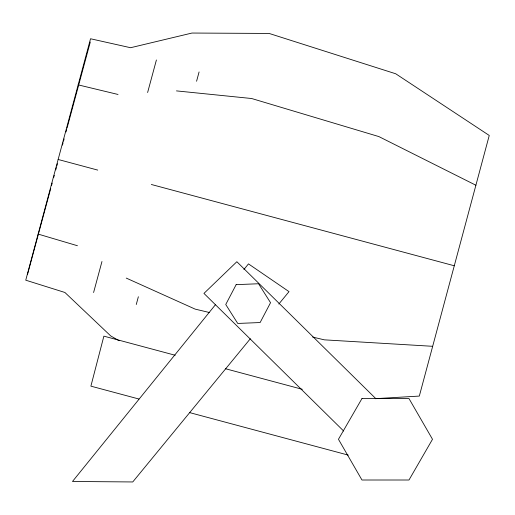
<?xml version="1.0" encoding="UTF-8"?>
<svg xmlns="http://www.w3.org/2000/svg" width="515" height="515" viewBox="0 0 515 515"><rect width="100%" height="100%" fill="white"/><g stroke="black" fill="none" stroke-linecap="round" stroke-linejoin="round"><path stroke-width="0.77" d="M27.482 274.553L50.721 188.509M51.564 185.406L52.189 183.083M53.657 177.656L54.281 175.332M55.749 169.905L56.38 167.581M56.798 166.03L57.423 163.706M62.45 145.101L63.081 142.771M63.5 141.226L64.124 138.895M66.01 131.924L66.635 129.593M67.059 128.048L90.299 42.005M93.595 292.52L101.97 261.511M147.618 92.526L156.412 59.972M136.269 304.5L138.361 296.743M196.576 81.254L199.086 71.952M215.598 304.526L72.486 481.474L132.748 481.956L250.329 338.748M243.917 269.512L248.468 263.886L289.018 291.632L278.834 304.03M375.384 398.661L419.319 396.08L489.25 135.458L395.726 73.774L269.133 33.443L191.986 33.044L130.578 47.721L90.531 38.76L25.75 280.186L64.903 292.475L110.712 335.922L119.087 340.711M432.671 346.305L324.334 339.842L312.663 337.068M176.465 90.891L251.668 98.52L378.873 136.584L475.892 185.233M209.167 312.451L195.159 309.122L126.233 278.081M78.158 84.866L118.032 94.464M58.144 159.47L97.741 170.098M151.352 184.486L454.281 265.772M175.197 355.26L103.876 336.147L90.891 386.147L138.953 399.022M225.583 368.759L302.331 389.321M189.346 412.528L348.269 455.106M38.123 234.08L77.443 245.732M375.969 398.784L236.849 261.723L203.953 293.408L343.647 431.029M236.153 284.653L225.744 304.507L237.73 323.452L260.127 322.538L270.536 302.691L258.549 283.746L236.153 284.653M361.968 398.559L338.458 439.282L361.968 480.006L408.987 480.006L432.497 439.282L408.987 398.559L361.968 398.559"/></g></svg>
